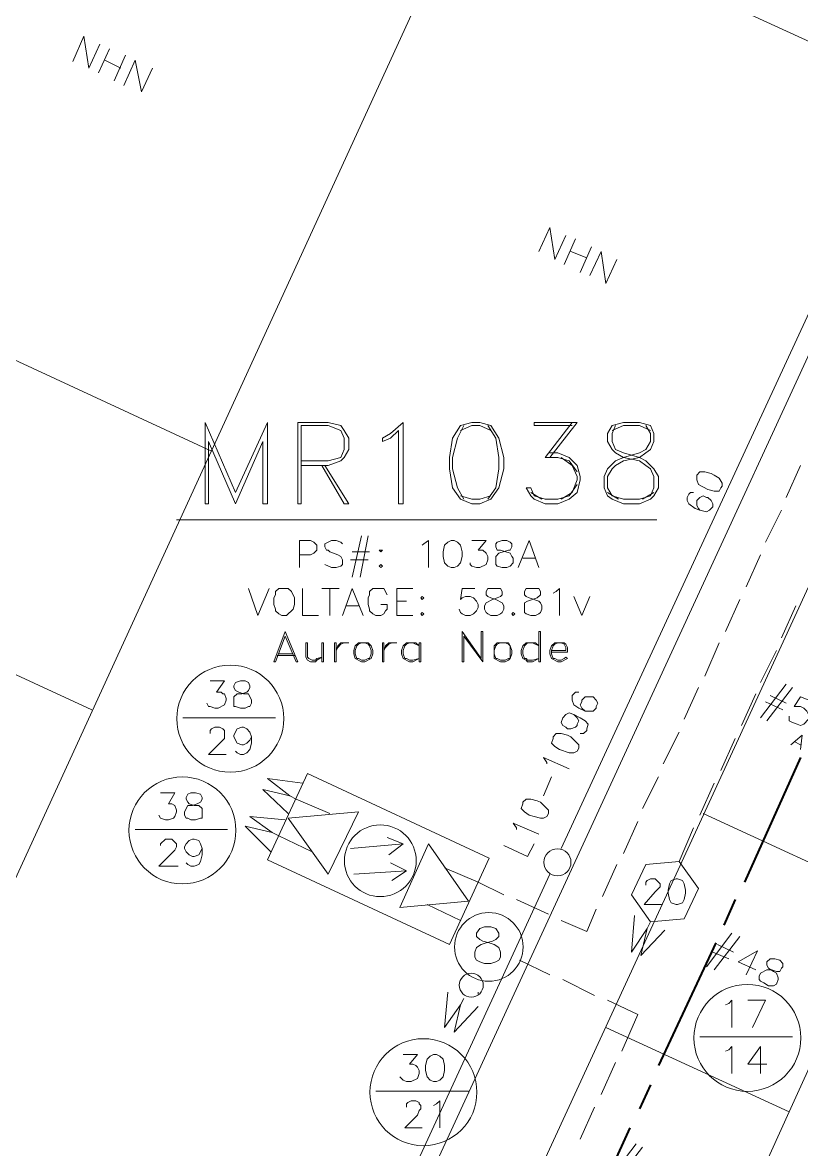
# Model space of a CAD drawing. Header units: millimetres. Extents: x 3.6 to 37.8, y 0.6 to 28.7.
# Drawn here: x 20.504 to 22.539, y 15.45 to 18.394 of the extents above; entities that cross this region are included whole.
import ezdxf

# ---------------------------------------------------------------- set-up
doc = ezdxf.new("R2010")
doc.units = ezdxf.units.MM
for name, color, linetype, true_color in [('PDF_S45$Actives-NodeReceiver', 104, 'Continuous', 0x009525), ('PDF_S45$Cable-565', 23, 'Continuous', 0xdd8a6e), ('PDF_S45$Cable-840', 151, 'Continuous', 0x7fbfff), ('PDF_S45$LOTS', 254, 'Continuous', 0xdcdcdc), ('PDF_S45$ROAD', 8, 'Continuous', 0x808080), ('PDF_S45$SDU', 157, 'Continuous', 0x396472)]:
    doc.layers.add(name, color=color, linetype=linetype, true_color=true_color)
for name, color, linetype in [('PDF_S45$Passives-Splt2way', 7, 'Continuous'), ('PDF_S45$Passives-TapOffs', 7, 'Continuous'), ('PDF_S45$pole', 7, 'Continuous'), ('PDF_S45$strand', 7, 'Continuous'), ('PDF_S45$Symbols-EndOfLine', 7, 'Continuous'), ('PDF_S45$Symbols-Terminator', 7, 'Continuous')]:
    doc.layers.add(name, color=color, linetype=linetype)

msp = doc.modelspace()

# ---------------------------------------------------------------- linework, layer by layer
at = {"layer": 'PDF_S45$Actives-NodeReceiver', "lineweight": 18}
for points in [[(21.1439, 17.3491), (21.1439, 17.1364), (21.1314, 17.1364), (21.1314, 17.299), (21.0605, 17.1364), (20.9896, 17.299), (20.9896, 17.1364), (20.9813, 17.1364), (20.9813, 17.3491), (21.0605, 17.1656)], [(21.4858, 17.1364), (21.4858, 17.3282), (21.465, 17.3074), (21.4441, 17.299), (21.4441, 17.3074), (21.465, 17.3199), (21.4983, 17.3491), (21.4983, 17.1364)], [(21.6776, 17.3491), (21.6985, 17.3491), (21.7277, 17.3407), (21.7485, 17.3074), (21.761, 17.2573), (21.761, 17.2281), (21.7485, 17.1781), (21.7277, 17.1489), (21.6985, 17.1364), (21.6776, 17.1364), (21.6484, 17.1489), (21.6276, 17.1781), (21.6193, 17.2281), (21.6193, 17.2573), (21.6276, 17.3074), (21.6484, 17.3407)], [(22.0738, 17.3491), (22.1155, 17.3491), (22.1446, 17.3407), (22.153, 17.3199), (22.153, 17.299), (22.1446, 17.2782), (22.1321, 17.2698), (22.1155, 17.2573), (22.0738, 17.249), (22.0529, 17.2365), (22.0446, 17.2281), (22.0321, 17.2073), (22.0321, 17.1781), (22.0446, 17.1572), (22.0738, 17.1489), (22.1155, 17.1489), (22.1446, 17.1572), (22.153, 17.1781), (22.153, 17.2073), (22.1446, 17.2281), (22.1321, 17.2365), (22.1155, 17.249), (22.0738, 17.2573), (22.0529, 17.2698), (22.0446, 17.2782), (22.0321, 17.299), (22.0321, 17.3199), (22.0446, 17.3407)], [(21.6234, 17.0405), (21.6318, 17.0405), (21.6401, 17.0363), (21.6484, 17.028), (21.6526, 17.0113), (21.6526, 16.9988), (21.6484, 16.9821), (21.6401, 16.9738), (21.6318, 16.9696), (21.6234, 16.9696), (21.6151, 16.9738), (21.6067, 16.9821), (21.6026, 16.9988), (21.6026, 17.0113), (21.6067, 17.028), (21.6151, 17.0363)], [(21.7569, 17.0405), (21.7694, 17.0405), (21.7777, 17.0363), (21.7819, 17.0321), (21.7819, 17.0238), (21.7777, 17.0155), (21.7735, 17.0155), (21.7485, 17.0071), (21.7402, 16.9988), (21.7402, 16.9779), (21.7443, 16.9738), (21.7569, 16.9696), (21.7694, 16.9696), (21.7777, 16.9738), (21.786, 16.9821), (21.786, 16.9946), (21.7819, 16.9988), (21.7777, 17.0071), (21.7527, 17.0155), (21.7443, 17.0155), (21.7402, 17.0238), (21.7402, 17.0321), (21.7443, 17.0363)], [(21.4358, 17.0155), (21.4441, 17.0155), (21.4399, 17.0113)], [(21.4399, 16.9779), (21.4441, 16.9738), (21.4399, 16.9696), (21.4358, 16.9738)], [(21.1731, 16.9154), (21.1981, 16.9154), (21.2064, 16.9071), (21.2148, 16.8904), (21.2148, 16.8737), (21.2106, 16.8612), (21.1939, 16.8445), (21.1814, 16.8445), (21.1731, 16.8487), (21.1647, 16.857), (21.1647, 16.8612), (21.1606, 16.8737), (21.1606, 16.8904), (21.1647, 16.8987), (21.1647, 16.9071)], [(21.7193, 16.9154), (21.7527, 16.9154), (21.7569, 16.9071), (21.7569, 16.8987), (21.7527, 16.8945), (21.7443, 16.8904), (21.7318, 16.8862), (21.7152, 16.8779), (21.711, 16.8695), (21.711, 16.8612), (21.7152, 16.8528), (21.7193, 16.8487), (21.7277, 16.8445), (21.7443, 16.8445), (21.7527, 16.8487), (21.7569, 16.8528), (21.761, 16.8612), (21.761, 16.8695), (21.7569, 16.8779), (21.7402, 16.8862), (21.7277, 16.8904), (21.7193, 16.8945), (21.7152, 16.8987), (21.7152, 16.9071)], [(21.8194, 16.9154), (21.8528, 16.9154), (21.8569, 16.9071), (21.8569, 16.8987), (21.8486, 16.8904), (21.8236, 16.882), (21.8152, 16.8779), (21.8152, 16.8528), (21.8194, 16.8487), (21.8319, 16.8445), (21.8444, 16.8445), (21.8528, 16.8487), (21.8569, 16.8528), (21.8611, 16.8612), (21.8611, 16.8695), (21.8569, 16.8779), (21.8528, 16.882), (21.8277, 16.8904), (21.8194, 16.8945), (21.8152, 16.8987), (21.8152, 16.9071)], [(21.5484, 16.8945), (21.5525, 16.8904), (21.5484, 16.8862), (21.5442, 16.8904)], [(21.5484, 16.8528), (21.5525, 16.8487), (21.5484, 16.8445), (21.5442, 16.8487)], [(21.786, 16.8528), (21.7902, 16.8487), (21.786, 16.8445), (21.7819, 16.8487)], [(21.1898, 16.8028), (21.2231, 16.7236), (21.2189, 16.7236), (21.1898, 16.7903), (21.1647, 16.7236), (21.1606, 16.7236)], [(21.7068, 16.7236), (21.6568, 16.7903), (21.6568, 16.7236), (21.6526, 16.7236), (21.6526, 16.8028), (21.7026, 16.7319), (21.7026, 16.8028), (21.7068, 16.8028)], [(21.8569, 16.7236), (21.8528, 16.7236), (21.8528, 16.8028), (21.8569, 16.8028)], [(21.2857, 16.7361), (21.2732, 16.7277), (21.269, 16.7236), (21.2565, 16.7236), (21.2481, 16.7277), (21.244, 16.7361), (21.244, 16.7736), (21.2481, 16.7736), (21.2481, 16.7361), (21.2523, 16.7319), (21.2606, 16.7277), (21.269, 16.7277), (21.2732, 16.7319)], [(21.2898, 16.7236), (21.2857, 16.7236), (21.2857, 16.7736), (21.2898, 16.7736)], [(21.3232, 16.7236), (21.319, 16.7236), (21.319, 16.7736), (21.3232, 16.7736)], [(21.3566, 16.7736), (21.344, 16.7736), (21.3357, 16.7694), (21.3274, 16.7611), (21.3232, 16.7528), (21.3274, 16.7653), (21.3357, 16.7736), (21.344, 16.7736)], [(21.4066, 16.7694), (21.4108, 16.7653), (21.4149, 16.7528), (21.4149, 16.7444), (21.4108, 16.7319), (21.4066, 16.7319), (21.3982, 16.7277), (21.3899, 16.7277), (21.3816, 16.7319), (21.3774, 16.7319), (21.3732, 16.7444), (21.3732, 16.7528), (21.3774, 16.7653), (21.3816, 16.7694), (21.3899, 16.7736), (21.3982, 16.7736)], [(21.4483, 16.7236), (21.4441, 16.7236), (21.4441, 16.7736), (21.4483, 16.7736)], [(21.4816, 16.7736), (21.4691, 16.7736), (21.4608, 16.7694), (21.4525, 16.7611), (21.4483, 16.7528), (21.4525, 16.7653), (21.4608, 16.7736), (21.4691, 16.7736)], [(21.5067, 16.7694), (21.5025, 16.7653), (21.4983, 16.7528), (21.4983, 16.7444), (21.5025, 16.7319), (21.5067, 16.7319), (21.515, 16.7277), (21.5233, 16.7277), (21.54, 16.7319), (21.5233, 16.7236), (21.515, 16.7236), (21.4983, 16.7319), (21.4942, 16.7444), (21.4942, 16.7528), (21.4983, 16.7653), (21.5067, 16.7736), (21.515, 16.7736), (21.5233, 16.7736), (21.54, 16.7653), (21.5317, 16.7736), (21.5233, 16.7736), (21.515, 16.7736)], [(21.5442, 16.7236), (21.54, 16.7236), (21.54, 16.7736), (21.5442, 16.7736)], [(21.736, 16.7444), (21.736, 16.7528), (21.736, 16.7653), (21.7443, 16.7736), (21.7527, 16.7736), (21.7443, 16.7694), (21.7402, 16.7653), (21.736, 16.7528), (21.736, 16.7444), (21.7402, 16.7319), (21.7443, 16.7319), (21.7527, 16.7277), (21.7652, 16.7277), (21.7735, 16.7319), (21.7777, 16.7319), (21.7819, 16.7444), (21.7819, 16.7528), (21.7777, 16.7653), (21.7735, 16.7694), (21.7652, 16.7736), (21.7735, 16.7736), (21.7777, 16.7653), (21.7777, 16.7319), (21.7735, 16.7277), (21.7652, 16.7236), (21.7527, 16.7236), (21.736, 16.7319)], [(21.7527, 16.7736), (21.7652, 16.7736)], [(21.8152, 16.7653), (21.8111, 16.7528), (21.8111, 16.7444), (21.8152, 16.7319), (21.8194, 16.7319), (21.8236, 16.7277), (21.8361, 16.7277), (21.8528, 16.7319), (21.8361, 16.7236), (21.8236, 16.7236), (21.8194, 16.7277), (21.8111, 16.7319), (21.8069, 16.7444), (21.8069, 16.7528), (21.8111, 16.7653), (21.8194, 16.7736), (21.8236, 16.7736), (21.8361, 16.7736), (21.8528, 16.7653), (21.8444, 16.7736), (21.8361, 16.7736), (21.8236, 16.7736)], [(21.1439, 16.2065), (21.2481, 16.4317), (21.7235, 16.2107), (21.6193, 15.9855)], [(21.3023, 16.169), (21.1981, 16.3149), (21.3816, 16.3316)], [(21.565, 16.2482), (21.6693, 16.0981), (21.49, 16.0814)]]:
    msp.add_lwpolyline(points, close=True, dxfattribs=at)
for points in [[(21.2315, 17.249), (21.3023, 17.249), (21.3357, 17.2573), (21.344, 17.2782), (21.344, 17.3074), (21.3357, 17.3282), (21.3023, 17.3407), (21.2315, 17.3407), (21.2315, 17.1364), (21.2231, 17.1364), (21.2231, 17.3491), (21.3023, 17.3491), (21.3357, 17.3407), (21.344, 17.3282), (21.3566, 17.3074), (21.3566, 17.2782), (21.344, 17.2573), (21.3357, 17.249), (21.3023, 17.2365), (21.2315, 17.2365)], [(21.6568, 17.1489), (21.6401, 17.1781), (21.6276, 17.2281), (21.6276, 17.2573), (21.6401, 17.3074), (21.6568, 17.3407)], [(21.6484, 17.3282), (21.6776, 17.3407), (21.6985, 17.3407), (21.7277, 17.3282)], [(21.7193, 17.3407), (21.7402, 17.3074), (21.7485, 17.2573), (21.7485, 17.2281), (21.7402, 17.1781), (21.7193, 17.1489)], [(21.9403, 17.3407), (21.8403, 17.3407), (21.8403, 17.3491), (21.9528, 17.3491), (21.882, 17.2573)], [(21.9528, 17.2198), (21.932, 17.249), (21.9028, 17.2573), (21.8694, 17.2573), (21.9403, 17.3491)], [(22.1321, 17.3407), (22.1446, 17.3199), (22.1446, 17.299), (22.1321, 17.2782), (22.1155, 17.2698), (22.0738, 17.2573), (22.0529, 17.249), (22.0321, 17.2281), (22.0237, 17.2073), (22.0237, 17.1781), (22.0321, 17.1572), (22.0446, 17.1489), (22.0738, 17.1364), (22.1155, 17.1364), (22.1446, 17.1489), (22.153, 17.1572), (22.1655, 17.1781), (22.1655, 17.2073), (22.153, 17.2281), (22.1321, 17.249), (22.1155, 17.2573), (22.0738, 17.2698), (22.0529, 17.2782), (22.0446, 17.299), (22.0446, 17.3199), (22.0529, 17.3407)], [(22.0446, 17.3282), (22.0738, 17.3407), (22.1155, 17.3407), (22.1446, 17.3282)], [(21.882, 17.2698), (21.9028, 17.2698), (21.932, 17.2573), (21.9528, 17.2365), (21.9612, 17.2073), (21.9612, 17.1989), (21.9528, 17.1656), (21.932, 17.1489), (21.9028, 17.1364), (21.8694, 17.1364), (21.8403, 17.1489), (21.8319, 17.1572), (21.8194, 17.1781), (21.8319, 17.1781), (21.8403, 17.1572), (21.8694, 17.1489), (21.9028, 17.1489), (21.932, 17.1572), (21.9528, 17.1864)], [(21.9111, 17.2573), (21.9403, 17.2365), (21.9528, 17.2073), (21.9528, 17.1989), (21.9403, 17.1656), (21.9111, 17.1489)], [(21.294, 17.2365), (21.3566, 17.1364), (21.344, 17.1364), (21.2857, 17.2365)], [(21.8319, 17.1656), (21.8611, 17.1489)], [(22.0613, 17.1489), (22.0321, 17.1656)], [(22.153, 17.1656), (22.1238, 17.1489)], [(21.7277, 17.1572), (21.6985, 17.1489), (21.6776, 17.1489), (21.6484, 17.1572)], [(22.1613, 17.0947), (20.9062, 17.0947)], [(21.3649, 16.9446), (21.3899, 17.053)], [(21.3857, 16.9446), (21.4066, 17.053)], [(21.2273, 16.9696), (21.2273, 17.0405), (21.2565, 17.0405), (21.2648, 17.0363), (21.2732, 17.028), (21.2732, 17.0155), (21.2648, 17.0071), (21.2565, 17.003), (21.2273, 17.003)], [(21.294, 16.9779), (21.3107, 16.9696), (21.3232, 16.9696), (21.3357, 16.9738), (21.3399, 16.9779), (21.3399, 16.9904), (21.3357, 16.9988), (21.3274, 17.003), (21.3065, 17.0113), (21.3023, 17.0155), (21.2982, 17.0155), (21.294, 17.0238), (21.294, 17.0321), (21.3107, 17.0405), (21.3232, 17.0405), (21.3357, 17.0363), (21.3399, 17.0321)], [(21.5484, 17.028), (21.5525, 17.0321), (21.565, 17.0405), (21.565, 16.9696)], [(21.6776, 17.0405), (21.7152, 17.0405), (21.6943, 17.0155), (21.7068, 17.0155), (21.7152, 17.0071), (21.7193, 16.9988), (21.7193, 16.9904), (21.7152, 16.9779), (21.6985, 16.9696), (21.6901, 16.9696), (21.6776, 16.9738), (21.6735, 16.9779), (21.6735, 16.9821)], [(21.7986, 16.9696), (21.8277, 17.0405), (21.8528, 16.9696)], [(21.4066, 16.9904), (21.3607, 16.9904)], [(21.4108, 17.0113), (21.3649, 17.0113)], [(21.8444, 16.9946), (21.8111, 16.9946)], [(21.1481, 16.9154), (21.1189, 16.8445), (21.0939, 16.9154)], [(21.2773, 16.8445), (21.2356, 16.8445), (21.2356, 16.9154)], [(21.3315, 16.9154), (21.2857, 16.9154)], [(21.3065, 16.8445), (21.3065, 16.9154)], [(21.3399, 16.8445), (21.3649, 16.9154), (21.3941, 16.8445)], [(21.4399, 16.8737), (21.4566, 16.8737), (21.4566, 16.8612), (21.4525, 16.857), (21.4483, 16.8487), (21.4399, 16.8445), (21.4274, 16.8445), (21.4191, 16.8487), (21.4108, 16.857), (21.4108, 16.8612), (21.4066, 16.8737), (21.4066, 16.8904), (21.4108, 16.8987), (21.4108, 16.9071), (21.4191, 16.9154), (21.4483, 16.9154), (21.4566, 16.8987)], [(21.5233, 16.8445), (21.4816, 16.8445), (21.4816, 16.9154), (21.5233, 16.9154)], [(21.6443, 16.8612), (21.6484, 16.8528), (21.6526, 16.8487), (21.6609, 16.8445), (21.6735, 16.8445), (21.6818, 16.8487), (21.6901, 16.857), (21.6943, 16.8654), (21.6943, 16.8737), (21.6901, 16.882), (21.6818, 16.8904), (21.6735, 16.8945), (21.6609, 16.8945), (21.6526, 16.8904), (21.6484, 16.8862), (21.6526, 16.9154), (21.686, 16.9154)], [(21.8903, 16.9029), (21.8986, 16.9071), (21.907, 16.9154), (21.907, 16.8445)], [(21.3816, 16.8695), (21.3482, 16.8695)], [(21.5067, 16.882), (21.4816, 16.882)], [(21.9862, 16.8945), (21.9653, 16.8445), (21.9445, 16.8945)], [(21.3982, 16.7736), (21.4066, 16.7736), (21.4149, 16.7653), (21.4191, 16.7528), (21.4191, 16.7444), (21.4149, 16.7319), (21.3982, 16.7236), (21.3899, 16.7236), (21.3732, 16.7319), (21.3691, 16.7444), (21.3691, 16.7528), (21.3732, 16.7653), (21.3816, 16.7736), (21.3899, 16.7736)], [(21.9028, 16.7736), (21.8945, 16.7694), (21.8903, 16.7653), (21.8861, 16.7528), (21.8861, 16.7444), (21.8903, 16.7319), (21.8945, 16.7319), (21.9028, 16.7277), (21.9111, 16.7277), (21.9195, 16.7319), (21.9236, 16.7361), (21.9278, 16.7319), (21.9111, 16.7236), (21.9028, 16.7236), (21.8861, 16.7319), (21.882, 16.7444), (21.882, 16.7528), (21.8861, 16.7653), (21.8945, 16.7736), (21.9028, 16.7736), (21.9111, 16.7736)], [(21.8861, 16.7528), (21.9236, 16.7528), (21.9236, 16.7611), (21.9195, 16.7694), (21.9111, 16.7736), (21.9195, 16.7736), (21.9236, 16.7694), (21.9278, 16.7611), (21.9278, 16.7486), (21.8861, 16.7486)], [(21.2148, 16.7403), (21.1689, 16.7403)], [(21.2106, 16.7444), (21.1731, 16.7444)], [(21.3065, 16.3274), (21.2189, 16.365)], [(21.2606, 16.2274), (21.1731, 16.2691)], [(21.4566, 16.2649), (21.4983, 16.2482), (21.4608, 16.219)], [(21.4983, 16.2482), (21.3607, 16.2357)], [(21.465, 16.1982), (21.5067, 16.1773)], [(21.3691, 16.169), (21.5067, 16.1773), (21.4691, 16.1523)], [(21.6067, 16.1857), (21.6943, 16.1481)], [(21.5609, 16.0898), (21.6484, 16.0481)]]:
    msp.add_lwpolyline(points, dxfattribs=at)
msp.add_circle((21.4387, 16.2039), 0.0938, dxfattribs=at)
at = {"layer": 'PDF_S45$Cable-565', "lineweight": 13}
for points in [[(22.4991, 17.1531), (22.5366, 17.2365)], [(22.4449, 17.0363), (22.4866, 17.1197)], [(22.3948, 16.9196), (22.4324, 17.003)], [(22.3406, 16.8028), (22.3782, 16.8862)], [(22.4866, 16.7861), (22.5241, 16.8695)], [(22.2864, 16.686), (22.324, 16.7736)], [(22.4324, 16.6694), (22.4741, 16.7528)], [(22.2322, 16.5735), (22.2697, 16.6569)], [(22.3823, 16.5568), (22.4199, 16.6402)], [(22.178, 16.4567), (22.2197, 16.5401)], [(22.3281, 16.44), (22.3657, 16.5234)], [(22.1238, 16.34), (22.1655, 16.4233)], [(22.2739, 16.3233), (22.3114, 16.4067)], [(22.0738, 16.2232), (22.1113, 16.3066)], [(22.2197, 16.2023), (22.2572, 16.2899)], [(22.0196, 16.1106), (22.0571, 16.194)], [(21.761, 16.1148), (21.6943, 16.1481)], [(21.8778, 16.0647), (21.7944, 16.1023)], [(21.9111, 16.0481), (21.9779, 16.0189), (22.0029, 16.0773)], [(21.882, 15.9063), (21.8027, 15.9438)], [(21.9987, 15.8521), (21.9153, 15.8938)], [(22.0321, 15.8396), (22.1113, 15.802), (22.0696, 15.7061)], [(22.0529, 15.677), (22.0154, 15.5936)], [(21.9987, 15.5602), (21.9612, 15.4768)]]:
    msp.add_lwpolyline(points, dxfattribs=at)
at = {"layer": 'PDF_S45$Cable-840', "lineweight": 40}
for points in [[(22.5366, 16.4734), (22.3907, 16.1481)], [(22.3657, 16.1023), (22.3365, 16.0356)], [(22.3156, 15.9897), (22.1655, 15.6686)], [(22.1446, 15.6186), (22.1155, 15.556)], [(22.0904, 15.506), (21.9445, 15.1849)]]:
    msp.add_lwpolyline(points, dxfattribs=at)
at = {"layer": 'PDF_S45$LOTS', "lineweight": 0}
for points in [[(22.866, 18.2039), (20.4767, 19.2964)], [(20.2098, 10.4813), (22.5074, 15.5477), (24.1045, 19.0587)], [(18.2834, 11.357), (21.6735, 18.7501)], [(20.9979, 17.274), (19.8095, 17.8244)], [(20.6852, 16.5985), (19.501, 17.1447)], [(22.7618, 16.1064), (22.2823, 16.3274)], [(22.5074, 15.5477), (22.0279, 15.7687)]]:
    msp.add_lwpolyline(points, dxfattribs=at)
at = {"layer": 'PDF_S45$Passives-Splt2way', "lineweight": 9}
msp.add_lwpolyline([(21.711, 16.0314), (21.7277, 16.0314), (21.7402, 16.0272), (21.7485, 16.0147), (21.7485, 16.0064), (21.7402, 15.998), (21.7318, 15.9939), (21.7152, 15.9897), (21.7026, 15.9855), (21.6901, 15.9772), (21.686, 15.9647), (21.686, 15.9522), (21.6901, 15.9438), (21.6985, 15.9396), (21.711, 15.9355), (21.7277, 15.9355), (21.7402, 15.9396), (21.7485, 15.9438), (21.7527, 15.9522), (21.7527, 15.9647), (21.7485, 15.9772), (21.736, 15.9855), (21.7235, 15.9897), (21.7068, 15.9939), (21.6985, 15.998), (21.6901, 16.0064), (21.6901, 16.0147), (21.6985, 16.0272)], close=True, dxfattribs=at)
msp.add_lwpolyline([(21.6943, 15.8604), (21.6943, 15.8563)], dxfattribs=at)
for centre, radius in [((21.7222, 15.9787), 0.0897), ((21.6764, 15.8787), 0.0313)]:
    msp.add_circle(centre, radius, dxfattribs=at)
at = {"layer": 'PDF_S45$Passives-TapOffs', "lineweight": 9}
for points in [[(22.2197, 16.2023), (22.2697, 16.1315), (22.2322, 16.0522), (22.1446, 16.0439), (22.0946, 16.1148), (22.1321, 16.194)], [(22.2114, 16.1565), (22.2155, 16.1565), (22.228, 16.1523), (22.2322, 16.144), (22.2364, 16.1273), (22.2364, 16.119), (22.2322, 16.1023), (22.228, 16.0939), (22.2155, 16.0898), (22.2114, 16.0898), (22.1989, 16.0939), (22.1947, 16.1023), (22.1905, 16.119), (22.1905, 16.1273), (22.1947, 16.144), (22.1989, 16.1523)]]:
    msp.add_lwpolyline(points, close=True, dxfattribs=at)
msp.add_lwpolyline([(22.1321, 16.1398), (22.1321, 16.1481), (22.1363, 16.1523), (22.1446, 16.1565), (22.1572, 16.1565), (22.1697, 16.144), (22.1697, 16.1356), (22.1572, 16.1231), (22.128, 16.0898), (22.1738, 16.0898)], dxfattribs=at)
at = {"layer": 'PDF_S45$pole', "lineweight": 0}
for points in [[(21.9737, 16.5943), (21.957, 16.6027), (21.9445, 16.611), (21.9403, 16.6235), (21.9403, 16.636), (21.9487, 16.6444), (21.957, 16.6444)], [(21.9445, 16.586), (21.9612, 16.5776), (21.9737, 16.5693), (21.982, 16.561), (21.9779, 16.5484), (21.9779, 16.5443), (21.9695, 16.5359), (21.9612, 16.5359)], [(21.8736, 16.4567), (21.8736, 16.4609), (21.8653, 16.4734), (21.932, 16.4442)], [(21.8861, 16.4233), (21.8653, 16.3733)], [(21.7944, 16.2857), (21.7944, 16.2899), (21.786, 16.3024), (21.8528, 16.2732)], [(21.8403, 16.2482), (21.8236, 16.2149), (21.761, 16.244)]]:
    msp.add_lwpolyline(points, dxfattribs=at)
for points in [[(21.9653, 16.6027), (21.9612, 16.611), (21.9653, 16.6193), (21.9653, 16.6235), (21.9737, 16.6318), (21.9945, 16.6318), (22.0029, 16.6235), (22.007, 16.6152), (22.0029, 16.6068), (22.0029, 16.6027), (21.9945, 16.5943), (21.9737, 16.5943)], [(21.9528, 16.5776), (21.957, 16.5693), (21.9528, 16.561), (21.9528, 16.5568), (21.9487, 16.5526), (21.9362, 16.5484), (21.9278, 16.5484), (21.9236, 16.5526), (21.9153, 16.5568), (21.9111, 16.5651), (21.9153, 16.5776), (21.9236, 16.586), (21.932, 16.5901), (21.9445, 16.586)], [(21.8903, 16.5234), (21.8903, 16.5276), (21.8986, 16.5359), (21.9111, 16.5359), (21.9278, 16.5318), (21.9362, 16.5276), (21.957, 16.5067), (21.957, 16.4984), (21.9528, 16.4901), (21.9445, 16.4859), (21.932, 16.4859), (21.907, 16.4942), (21.8945, 16.5026), (21.8861, 16.5109)], [(21.8111, 16.3525), (21.8111, 16.3566), (21.8194, 16.365), (21.8319, 16.365), (21.8486, 16.3608), (21.8569, 16.3566), (21.8778, 16.3358), (21.8778, 16.3274), (21.8736, 16.3191), (21.8653, 16.3149), (21.8569, 16.3149), (21.8403, 16.3191), (21.8277, 16.3233), (21.8152, 16.3316), (21.8069, 16.34)]]:
    msp.add_lwpolyline(points, close=True, dxfattribs=at)
msp.add_circle((21.9015, 16.1998), 0.0354, dxfattribs=at)
at = {"layer": 'PDF_S45$ROAD', "lineweight": 0}
msp.add_lwpolyline([(19.4801, 10.8525), (23.3956, 19.3422)], dxfattribs=at)
msp.add_lwpolyline([(23.6249, 19.238), (19.7136, 10.7482, 0.414972), (19.7309, 10.7007)], format="xyb", dxfattribs=at)
at = {"layer": 'PDF_S45$SDU', "lineweight": 0}
for points in [[(20.6352, 18.2914), (20.6644, 18.3582), (20.6769, 18.2748), (20.7061, 18.3373)], [(20.7019, 18.2622), (20.7311, 18.3248)], [(20.7603, 18.2748), (20.7186, 18.2956)], [(20.7436, 18.2414), (20.7728, 18.3081)], [(20.7686, 18.2289), (20.7978, 18.2956), (20.8145, 18.2122), (20.8437, 18.2748)], [(21.8528, 17.7952), (21.882, 17.8578), (21.8945, 17.7744), (21.9236, 17.8369)], [(21.9195, 17.7619), (21.9487, 17.8286)], [(21.9779, 17.7785), (21.9362, 17.7952)], [(21.9612, 17.741), (21.9904, 17.8077)], [(21.9862, 17.7327), (22.0154, 17.7952), (22.0279, 17.7118), (22.0571, 17.7744)], [(22.4324, 16.5776), (22.4991, 16.6652)], [(22.449, 16.5693), (22.5158, 16.6569)], [(22.4991, 16.6152), (22.4574, 16.636)], [(22.4907, 16.5985), (22.4449, 16.6193)], [(22.5074, 16.5818), (22.5074, 16.5693), (22.5158, 16.5651), (22.5283, 16.561), (22.5366, 16.5568), (22.545, 16.561), (22.5575, 16.5735), (22.5575, 16.586), (22.5533, 16.5943), (22.545, 16.6027), (22.5366, 16.6068), (22.5199, 16.6068), (22.5366, 16.6318), (22.57, 16.6193)], [(22.5116, 16.5067), (22.5408, 16.5318), (22.5366, 16.4942)], [(22.5366, 16.5067), (22.5199, 16.5151)], [(22.2906, 15.9271), (22.3573, 16.0147)], [(22.3114, 15.9188), (22.3782, 16.0064)], [(22.3615, 15.9647), (22.3198, 15.9855)], [(22.349, 15.948), (22.3073, 15.9647)], [(22.4199, 15.9188), (22.374, 15.9396), (22.424, 15.9688), (22.3948, 15.9063)], [(22.0404, 15.3767), (22.1071, 15.4643)], [(22.0571, 15.3684), (22.1238, 15.4559)]]:
    msp.add_lwpolyline(points, dxfattribs=at)
msp.add_lwpolyline([(22.4699, 15.948), (22.4824, 15.9438), (22.4907, 15.9355), (22.4907, 15.9271), (22.4866, 15.923), (22.4824, 15.9146), (22.4741, 15.9146), (22.4616, 15.9188), (22.449, 15.9188), (22.4324, 15.9105), (22.4282, 15.9021), (22.4282, 15.8938), (22.4324, 15.8896), (22.4407, 15.8854), (22.4532, 15.8771), (22.4657, 15.8771), (22.4741, 15.8813), (22.4782, 15.8938), (22.4782, 15.898), (22.4741, 15.9105), (22.4657, 15.9146), (22.4532, 15.923), (22.449, 15.9313), (22.449, 15.9396), (22.4574, 15.948)], close=True, dxfattribs=at)
at = {"layer": 'PDF_S45$strand', "color": 254, "lineweight": 0, "true_color": 0xdcdcdc}
for points in [[(22.7701, 18.0913), (21.9111, 16.2357)], [(21.882, 16.169), (21.0271, 14.3134)]]:
    msp.add_lwpolyline(points, dxfattribs=at)
at = {"layer": 'PDF_S45$strand', "lineweight": 0}
for points in [[(22.2656, 17.1989), (22.2656, 17.2114), (22.2739, 17.2198), (22.2864, 17.2198), (22.3031, 17.2156), (22.3114, 17.2114), (22.324, 17.2031), (22.3323, 17.1906), (22.3323, 17.1823), (22.3281, 17.1781), (22.324, 17.1697), (22.3114, 17.1697), (22.2948, 17.1739), (22.2697, 17.1864)], [(22.2697, 17.1239), (22.2656, 17.1322), (22.2656, 17.1447), (22.2739, 17.1531), (22.2823, 17.1572), (22.2906, 17.1531), (22.2948, 17.1531), (22.3031, 17.1447), (22.3073, 17.1364), (22.3073, 17.1281), (22.2989, 17.1197), (22.2906, 17.1155), (22.2739, 17.1197)]]:
    msp.add_lwpolyline(points, close=True, dxfattribs=at)
msp.add_lwpolyline([(22.2739, 17.1197), (22.2614, 17.1239), (22.2447, 17.1364), (22.2406, 17.1447), (22.2406, 17.1531), (22.2447, 17.1614), (22.2489, 17.1656), (22.2572, 17.1656)], dxfattribs=at)
at = {"layer": 'PDF_S45$Symbols-EndOfLine', "lineweight": 9}
for points in [[(20.9938, 16.6735), (21.0313, 16.6735), (21.0105, 16.6444), (21.023, 16.6444), (21.0271, 16.6402), (21.0313, 16.6402), (21.0355, 16.6277), (21.0355, 16.6235), (21.0313, 16.611), (21.0146, 16.6027), (21.0063, 16.6027), (20.9938, 16.6068), (20.9896, 16.6068), (20.9854, 16.6152)], [(20.9938, 16.5359), (20.9938, 16.5443), (20.9979, 16.5484), (21.0063, 16.5526), (21.0188, 16.5526), (21.0271, 16.5484), (21.0313, 16.5443), (21.0313, 16.5234), (20.9896, 16.4817), (21.0355, 16.4817)], [(21.1022, 16.5276), (21.1022, 16.5109), (21.098, 16.4942), (21.0897, 16.4859), (21.0813, 16.4817), (21.073, 16.4817), (21.0647, 16.4859), (21.0605, 16.4901)], [(20.8645, 16.3817), (20.902, 16.3817), (20.8854, 16.3525), (20.8937, 16.3525), (20.902, 16.3483), (20.9062, 16.3358), (20.9062, 16.3316), (20.902, 16.3191), (20.8979, 16.3149), (20.8854, 16.3108), (20.877, 16.3108), (20.8645, 16.3149), (20.8603, 16.3233)], [(20.8645, 16.244), (20.8645, 16.2482), (20.877, 16.2607), (20.8937, 16.2607), (20.9062, 16.2482), (20.9062, 16.2399), (20.902, 16.2315), (20.8603, 16.1898), (20.9104, 16.1898)], [(20.9729, 16.2357), (20.9646, 16.219), (20.9521, 16.2149), (20.9479, 16.2149), (20.9396, 16.219), (20.9312, 16.2274), (20.9271, 16.2357), (20.9271, 16.2399), (20.9312, 16.2482), (20.9396, 16.2566), (20.9479, 16.2607), (20.9521, 16.2607), (20.9646, 16.2566), (20.9688, 16.2482), (20.9729, 16.2357), (20.9729, 16.219), (20.9688, 16.2023), (20.9646, 16.194), (20.9521, 16.1898), (20.9437, 16.1898), (20.9354, 16.194), (20.9312, 16.1982)], [(22.3406, 15.8271), (22.349, 15.8312), (22.3573, 15.8396), (22.3573, 15.7687)], [(22.399, 15.8396), (22.4449, 15.8396), (22.4115, 15.7687)], [(21.4983, 15.6978), (21.5359, 15.6978), (21.515, 15.6728), (21.5233, 15.6728), (21.5317, 15.6686), (21.5359, 15.6644), (21.54, 15.6561), (21.54, 15.6478), (21.5359, 15.6353), (21.5192, 15.6269), (21.5067, 15.6269), (21.4983, 15.6311), (21.49, 15.6394)], [(22.3406, 15.7061), (22.349, 15.7103), (22.3573, 15.7186), (22.3573, 15.6478)], [(22.449, 15.6728), (22.399, 15.6728), (22.4324, 15.7186), (22.4324, 15.6478)], [(21.5067, 15.5602), (21.5067, 15.5685), (21.5108, 15.5727), (21.5192, 15.5769), (21.5317, 15.5769), (21.54, 15.5727), (21.54, 15.5685), (21.5442, 15.5644), (21.5442, 15.556), (21.54, 15.5519), (21.5359, 15.5393), (21.5025, 15.506), (21.5484, 15.506)], [(21.5776, 15.5644), (21.5859, 15.5685), (21.5942, 15.5769), (21.5942, 15.506)]]:
    msp.add_lwpolyline(points, dxfattribs=at)
for points in [[(21.073, 16.6735), (21.0855, 16.6735), (21.0939, 16.6694), (21.098, 16.661), (21.098, 16.6569), (21.0939, 16.6485), (21.0897, 16.6444), (21.0772, 16.6402), (21.0647, 16.6402), (21.0563, 16.6318), (21.0563, 16.6068), (21.0605, 16.6068), (21.073, 16.6027), (21.0855, 16.6027), (21.0939, 16.6068), (21.098, 16.6068), (21.1022, 16.6152), (21.1022, 16.6235), (21.0939, 16.6402), (21.0813, 16.6402), (21.0688, 16.6444), (21.0605, 16.6485), (21.0563, 16.6569), (21.0563, 16.661), (21.0605, 16.6694)], [(21.098, 16.5193), (21.0897, 16.5109), (21.0813, 16.5067), (21.0772, 16.5067), (21.0647, 16.5109), (21.0563, 16.5276), (21.0563, 16.5318), (21.0647, 16.5484), (21.0772, 16.5526), (21.0813, 16.5526), (21.0897, 16.5484), (21.098, 16.5401), (21.1022, 16.5276)], [(20.9437, 16.3817), (20.9562, 16.3817), (20.9688, 16.3775), (20.9729, 16.3691), (20.9729, 16.365), (20.9688, 16.3566), (20.9604, 16.3525), (20.9479, 16.3483), (20.9354, 16.3483), (20.9271, 16.3316), (20.9271, 16.3233), (20.9312, 16.3149), (20.9354, 16.3149), (20.9437, 16.3108), (20.9562, 16.3108), (20.9688, 16.3149), (20.9729, 16.3149), (20.9729, 16.34), (20.9646, 16.3483), (20.9521, 16.3483), (20.9396, 16.3525), (20.9354, 16.3566), (20.9312, 16.365), (20.9312, 16.3691), (20.9354, 16.3775)], [(21.5776, 15.6978), (21.5859, 15.6978), (21.5942, 15.6936), (21.6026, 15.6853), (21.6067, 15.6686), (21.6067, 15.6561), (21.6026, 15.6394), (21.5942, 15.6311), (21.5859, 15.6269), (21.5776, 15.6269), (21.5692, 15.6311), (21.5609, 15.6394), (21.5567, 15.6561), (21.5567, 15.6686), (21.5609, 15.6853), (21.5692, 15.6936)]]:
    msp.add_lwpolyline(points, close=True, dxfattribs=at)
at = {"layer": 'PDF_S45$Symbols-EndOfLine', "color": 15, "lineweight": 0, "true_color": 0x954a4a}
for points in [[(21.1647, 16.5776), (20.9229, 16.5776)], [(21.0396, 16.2857), (20.7978, 16.2857)], [(22.5158, 15.7437), (22.2739, 15.7437)], [(21.6693, 15.6019), (21.4274, 15.6019)]]:
    msp.add_lwpolyline(points, dxfattribs=at)
for centre in [(21.0467, 16.5751), (20.9216, 16.2832), (22.3978, 15.7411), (21.5513, 15.5993)]:
    msp.add_circle(centre, 0.1397, dxfattribs=at)
at = {"layer": 'PDF_S45$Symbols-Terminator', "lineweight": 9}
for points in [[(21.2189, 16.365), (21.2023, 16.3733), (21.1439, 16.4192), (21.2356, 16.4067)], [(21.1981, 16.3274), (21.1314, 16.39), (21.2023, 16.3733)], [(21.1731, 16.2691), (21.1564, 16.2774), (21.098, 16.3191), (21.1898, 16.3108)], [(21.1522, 16.2274), (21.0855, 16.2941), (21.1564, 16.2774)], [(22.1446, 16.0439), (22.1363, 16.0272), (22.0946, 15.9647), (22.103, 16.0606)], [(22.1822, 16.023), (22.1196, 15.9563), (22.1363, 16.0272)], [(21.6568, 15.8437), (21.6484, 15.8271), (21.6067, 15.7687), (21.6151, 15.8604)], [(21.6943, 15.8229), (21.6318, 15.7562), (21.6484, 15.8271)]]:
    msp.add_lwpolyline(points, dxfattribs=at)

doc.saveas('drawing.dxf')
